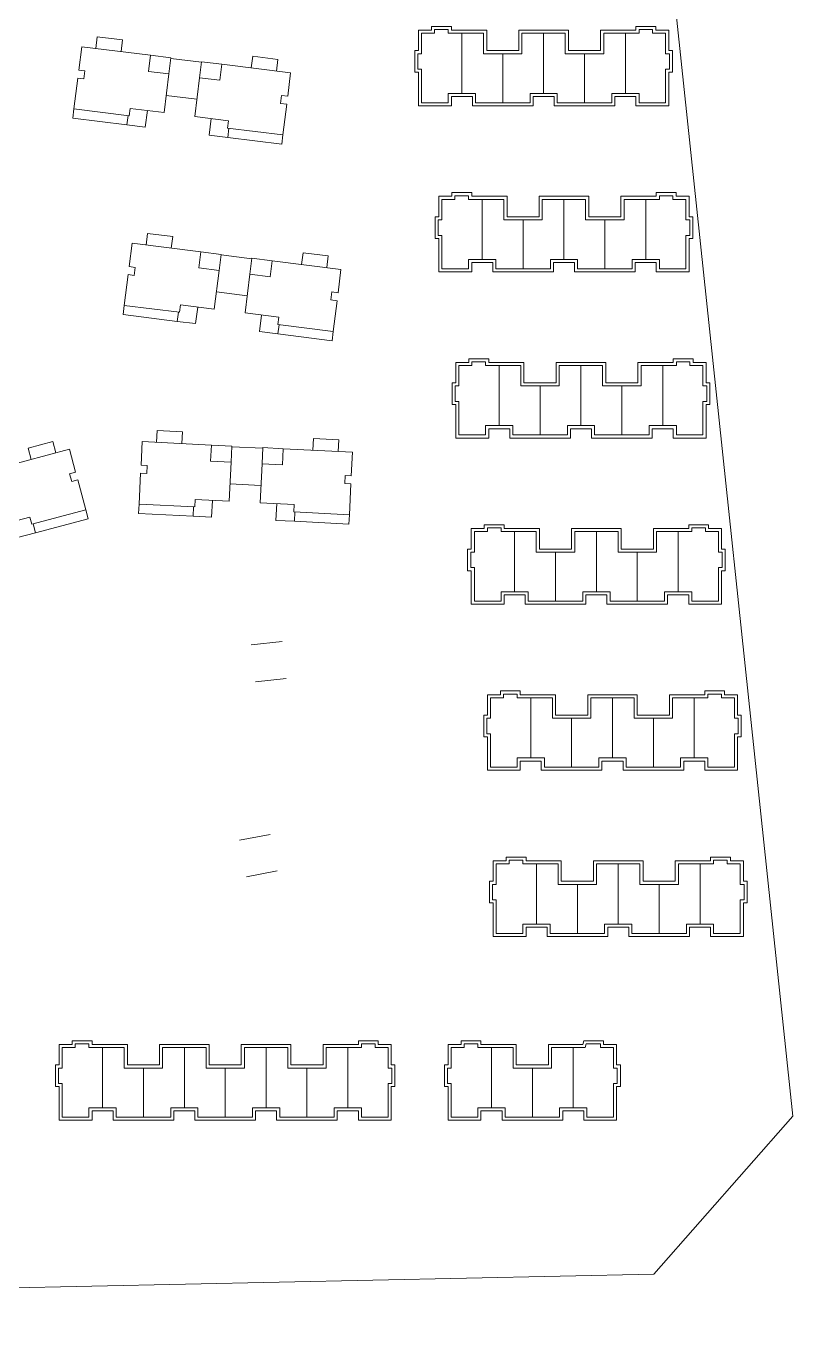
# Model space of a CAD drawing. Extents: x 741202 to 867202, y 603120 to 647617.
# Drawn here: x 811501 to 812987, y 610043 to 612565 of the extents above; entities that cross this region are included whole.
import ezdxf

# ---------------------------------------------------------------- set-up
doc = ezdxf.new("R2010")
doc.units = 0
doc.header["$LTSCALE"] = 1000
doc.header["$MEASUREMENT"] = 0
doc.layers.add('140', color=2, linetype='CONTINUOUS', lineweight=5)

msp = doc.modelspace()

# ---------------------------------------------------------------- linework, layer by layer
at = {"layer": '140', "color": 7}
for p, q in [((812987.5, 610454.9), (812497.2, 615080)), ((812287.2, 612556.9), (812287.2, 612564.1)), ((812287.2, 612564.1), (812325.6, 612564.1)), ((812325.6, 612564.1), (812325.6, 612556.9)), ((812683.2, 612556.9), (812683.2, 612564.1)), ((812683.2, 612564.1), (812721.6, 612564.1)), ((812721.6, 612564.1), (812721.6, 612556.9)), ((811639.5, 612544), (811636.7, 612521.4)), ((811688.4, 612537.9), (811639.5, 612544)), ((812262, 612517.3), (812262, 612556.9)), ((812262, 612556.9), (812287.2, 612556.9)), ((812268, 612511.3), (812268, 612550.9)), ((812268, 612550.9), (812293.2, 612550.9)), ((812293.2, 612550.9), (812293.2, 612558.1)), ((812293.2, 612558.1), (812319.6, 612558.1)), ((812319.6, 612558.1), (812319.6, 612550.9)), ((812319.6, 612550.9), (812388, 612550.9)), ((812325.6, 612556.9), (812394, 612556.9)), ((812346, 612434.5), (812346, 612550.9)), ((812388, 612550.9), (812388, 612511.3)), ((812394, 612556.9), (812394, 612517.3)), ((812456.4, 612517.3), (812456.4, 612556.9)), ((812456.4, 612556.9), (812552.4, 612556.9)), ((812462.4, 612511.3), (812462.4, 612550.9)), ((812462.4, 612550.9), (812504.4, 612550.9)), ((812504.4, 612434.5), (812504.4, 612550.9)), ((812504.4, 612434.5), (812504.4, 612550.9)), ((812504.4, 612434.5), (812504.4, 612550.9)), ((812504.4, 612434.5), (812504.4, 612550.9)), ((812546.4, 612550.9), (812504.4, 612550.9)), ((812546.4, 612511.3), (812546.4, 612550.9)), ((812552.4, 612556.9), (812552.4, 612517.3)), ((812614.8, 612517.3), (812614.8, 612556.9)), ((812614.8, 612556.9), (812683.2, 612556.9)), ((812689.2, 612550.9), (812620.8, 612550.9)), ((812620.8, 612550.9), (812620.8, 612511.3)), ((812662.8, 612434.5), (812662.8, 612550.9)), ((812715.6, 612558.1), (812689.2, 612558.1)), ((812689.2, 612558.1), (812689.2, 612550.9)), ((812715.6, 612550.9), (812715.6, 612558.1)), ((812740.8, 612550.9), (812715.6, 612550.9)), ((812721.6, 612556.9), (812746.8, 612556.9)), ((812740.8, 612511.3), (812740.8, 612550.9)), ((812746.8, 612556.9), (812746.8, 612517.3)), ((811603.7, 612479.6), (811609.3, 612524.8)), ((811609.3, 612524.8), (811742.7, 612508.2)), ((811685.5, 612515.3), (811688.4, 612537.9)), ((812254.8, 612475.3), (812254.8, 612517.3)), ((812254.8, 612517.3), (812262, 612517.3)), ((812394, 612517.3), (812456.4, 612517.3)), ((812552.4, 612517.3), (812614.8, 612517.3)), ((812746.8, 612517.3), (812754, 612517.3)), ((812754, 612517.3), (812754, 612475.3)), ((811742.7, 612508.2), (811738.8, 612477.2)), ((811742.7, 612508.2), (811782, 612503.3)), ((811782, 612503.3), (811778.1, 612472.3)), ((811841.4, 612494.7), (811781.8, 612502.1)), ((811841.5, 612495.8), (811837.7, 612464.9)), ((811880.8, 612490.9), (811841.5, 612495.8)), ((811880.8, 612490.9), (811877, 612460)), ((812014.2, 612474.3), (811880.8, 612490.9)), ((811938, 612483.8), (811940.8, 612506.4)), ((811940.8, 612506.4), (811989.6, 612500.3)), ((811989.6, 612500.3), (811986.8, 612477.7)), ((812260.8, 612481.3), (812260.8, 612511.3)), ((812260.8, 612511.3), (812268, 612511.3)), ((812388, 612511.3), (812462.4, 612511.3)), ((812425.2, 612511.3), (812425.2, 612416.5)), ((812425.2, 612511.3), (812425.2, 612416.5)), ((812620.8, 612511.3), (812546.4, 612511.3)), ((812583.6, 612511.3), (812583.6, 612416.5)), ((812583.6, 612511.3), (812583.6, 612416.5)), ((812748, 612511.3), (812740.8, 612511.3)), ((812748, 612481.3), (812748, 612511.3)), ((811594.3, 612404.6), (811601.7, 612464.1)), ((811601.7, 612464.1), (811613.7, 612462.6)), ((811615.6, 612478.1), (811603.7, 612479.6)), ((811613.7, 612462.6), (811615.6, 612478.1)), ((811738.8, 612477.2), (811778.1, 612472.3)), ((811778.1, 612472.3), (811768.8, 612397.3)), ((811837.7, 612464.9), (811828.3, 612389.9)), ((811877, 612460), (811837.7, 612464.9)), ((812008.5, 612429), (812014.2, 612474.3)), ((812262, 612475.3), (812254.8, 612475.3)), ((812268, 612481.3), (812260.8, 612481.3)), ((812262, 612410.5), (812262, 612475.3)), ((812268, 612416.5), (812268, 612481.3)), ((812740.8, 612416.5), (812740.8, 612481.3)), ((812740.8, 612481.3), (812748, 612481.3)), ((812754, 612475.3), (812746.8, 612475.3)), ((812746.8, 612475.3), (812746.8, 612410.5)), ((811832.5, 612423.2), (811772.9, 612430.6)), ((811994.7, 612415), (811996.6, 612430.5)), ((812006.6, 612413.6), (811994.7, 612415)), ((811996.6, 612430.5), (812008.5, 612429)), ((811999.2, 612354), (812006.6, 612413.6)), ((812319.6, 612416.5), (812268, 612416.5)), ((812372.4, 612434.5), (812319.6, 612434.5)), ((812319.6, 612434.5), (812319.6, 612416.5)), ((812366.4, 612428.5), (812325.6, 612428.5)), ((812325.6, 612428.5), (812325.6, 612410.5)), ((812366.4, 612410.5), (812366.4, 612428.5)), ((812372.4, 612416.5), (812372.4, 612434.5)), ((812478, 612416.5), (812372.4, 612416.5)), ((812504.4, 612434.5), (812478, 612434.5)), ((812478, 612434.5), (812478, 612419.5)), ((812478, 612419.5), (812478, 612416.5)), ((812524.8, 612428.5), (812484, 612428.5)), ((812484, 612428.5), (812484, 612410.5)), ((812504.4, 612434.5), (812530.8, 612434.5)), ((812524.8, 612410.5), (812524.8, 612428.5)), ((812530.8, 612434.5), (812530.8, 612419.5)), ((812530.8, 612419.5), (812530.8, 612416.5)), ((812530.8, 612416.5), (812636.4, 612416.5)), ((812636.4, 612416.5), (812636.4, 612434.5)), ((812636.4, 612434.5), (812689.2, 612434.5)), ((812683.2, 612428.5), (812642.4, 612428.5)), ((812642.4, 612428.5), (812642.4, 612410.5)), ((812683.2, 612410.5), (812683.2, 612428.5)), ((812689.2, 612434.5), (812689.2, 612416.5)), ((812689.2, 612416.5), (812740.8, 612416.5)), ((811592.1, 612386.7), (811594.3, 612404.6)), ((811701.5, 612391.2), (811594.3, 612404.6)), ((811696.9, 612373.6), (811699.1, 612391.5)), ((811703.3, 612405.5), (811701.5, 612391.2)), ((811768.8, 612397.3), (811703.3, 612405.5)), ((811736.6, 612401.3), (811732.6, 612369.2)), ((811828.3, 612389.9), (811893.8, 612381.7)), ((812325.6, 612410.5), (812262, 612410.5)), ((812425.2, 612410.5), (812366.4, 612410.5)), ((812484, 612410.5), (812425.2, 612410.5)), ((812642.4, 612410.5), (812524.8, 612410.5)), ((812746.8, 612410.5), (812683.2, 612410.5)), ((811696.9, 612373.6), (811592.1, 612386.7)), ((811732.6, 612369.2), (811696.9, 612373.6)), ((811860.5, 612385.9), (811856.4, 612353.7)), ((811893.8, 612381.7), (811892, 612367.4)), ((811892, 612367.4), (811999.2, 612354)), ((811892.2, 612349.2), (811894.4, 612367.1)), ((811856.4, 612353.7), (811892.2, 612349.2)), ((811892.2, 612349.2), (811996.9, 612336.2)), ((811996.9, 612336.2), (811999.2, 612354)), ((812326.6, 612235.3), (812326.6, 612242.5)), ((812326.6, 612242.5), (812365, 612242.5)), ((812332.6, 612229.3), (812332.6, 612236.5)), ((812332.6, 612236.5), (812359, 612236.5)), ((812359, 612236.5), (812359, 612229.3)), ((812365, 612242.5), (812365, 612235.3)), ((812722.6, 612235.3), (812722.6, 612242.5)), ((812722.6, 612242.5), (812761, 612242.5)), ((812755, 612236.5), (812728.6, 612236.5)), ((812728.6, 612236.5), (812728.6, 612229.3)), ((812755, 612229.3), (812755, 612236.5)), ((812761, 612242.5), (812761, 612235.3)), ((812301.4, 612195.7), (812301.4, 612235.3)), ((812301.4, 612235.3), (812326.6, 612235.3)), ((812307.4, 612189.7), (812307.4, 612229.3)), ((812307.4, 612229.3), (812332.6, 612229.3)), ((812359, 612229.3), (812427.4, 612229.3)), ((812365, 612235.3), (812433.4, 612235.3)), ((812385.4, 612112.9), (812385.4, 612229.3)), ((812427.4, 612229.3), (812427.4, 612189.7)), ((812433.4, 612235.3), (812433.4, 612195.7)), ((812495.8, 612195.7), (812495.8, 612235.3)), ((812495.8, 612235.3), (812591.8, 612235.3)), ((812501.8, 612189.7), (812501.8, 612229.3)), ((812501.8, 612229.3), (812543.8, 612229.3)), ((812543.8, 612112.9), (812543.8, 612229.3)), ((812543.8, 612112.9), (812543.8, 612229.3)), ((812543.8, 612112.9), (812543.8, 612229.3)), ((812543.8, 612112.9), (812543.8, 612229.3)), ((812585.8, 612229.3), (812543.8, 612229.3)), ((812585.8, 612189.7), (812585.8, 612229.3)), ((812591.8, 612235.3), (812591.8, 612195.7)), ((812654.2, 612195.7), (812654.2, 612235.3)), ((812654.2, 612235.3), (812722.6, 612235.3)), ((812728.6, 612229.3), (812660.2, 612229.3)), ((812660.2, 612229.3), (812660.2, 612189.7)), ((812702.2, 612112.9), (812702.2, 612229.3)), ((812780.2, 612229.3), (812755, 612229.3)), ((812761, 612235.3), (812786.2, 612235.3)), ((812780.2, 612189.7), (812780.2, 612229.3)), ((812786.2, 612235.3), (812786.2, 612195.7)), ((812294.2, 612153.7), (812294.2, 612195.7)), ((812294.2, 612195.7), (812301.4, 612195.7)), ((812300.2, 612159.7), (812300.2, 612189.7)), ((812300.2, 612189.7), (812307.4, 612189.7)), ((812427.4, 612189.7), (812501.8, 612189.7)), ((812433.4, 612195.7), (812495.8, 612195.7)), ((812464.6, 612189.7), (812464.6, 612094.9)), ((812464.6, 612189.7), (812464.6, 612094.9)), ((812660.2, 612189.7), (812585.8, 612189.7)), ((812591.8, 612195.7), (812654.2, 612195.7)), ((812623, 612189.7), (812623, 612094.9)), ((812623, 612189.7), (812623, 612094.9)), ((812787.4, 612189.7), (812780.2, 612189.7)), ((812786.2, 612195.7), (812793.4, 612195.7)), ((812787.4, 612159.7), (812787.4, 612189.7)), ((812793.4, 612195.7), (812793.4, 612153.7)), ((811737, 612163.6), (811734.2, 612141)), ((811785.9, 612157.5), (811737, 612163.6)), ((811701.2, 612099.2), (811706.8, 612144.4)), ((811706.8, 612144.4), (811840.2, 612127.8)), ((811783, 612134.9), (811785.9, 612157.5)), ((812301.4, 612153.7), (812294.2, 612153.7)), ((812307.4, 612159.7), (812300.2, 612159.7)), ((812301.4, 612088.9), (812301.4, 612153.7)), ((812307.4, 612094.9), (812307.4, 612159.7)), ((812780.2, 612094.9), (812780.2, 612159.7)), ((812780.2, 612159.7), (812787.4, 612159.7)), ((812793.4, 612153.7), (812786.2, 612153.7)), ((812786.2, 612153.7), (812786.2, 612088.9)), ((811840.2, 612127.8), (811836.3, 612096.8)), ((811840.2, 612127.8), (811879.5, 612122.9)), ((811879.5, 612122.9), (811875.6, 612091.9)), ((811938.9, 612114.2), (811879.3, 612121.7)), ((811939, 612115.4), (811935.2, 612084.5)), ((811978.3, 612110.5), (811939, 612115.4)), ((811978.3, 612110.5), (811974.5, 612079.6)), ((812111.7, 612093.9), (811978.3, 612110.5)), ((812035.5, 612103.4), (812038.3, 612126)), ((812038.3, 612126), (812087.1, 612119.9)), ((812087.1, 612119.9), (812084.3, 612097.3)), ((812411.8, 612112.9), (812359, 612112.9)), ((812359, 612112.9), (812359, 612094.9)), ((812411.8, 612094.9), (812411.8, 612112.9)), ((812543.8, 612112.9), (812517.4, 612112.9)), ((812517.4, 612112.9), (812517.4, 612097.9)), ((812543.8, 612112.9), (812570.2, 612112.9)), ((812570.2, 612112.9), (812570.2, 612097.9)), ((812675.8, 612094.9), (812675.8, 612112.9)), ((812675.8, 612112.9), (812728.6, 612112.9)), ((812728.6, 612112.9), (812728.6, 612094.9)), ((811713.1, 612097.7), (811701.2, 612099.2)), ((811711.1, 612082.2), (811713.1, 612097.7)), ((811836.3, 612096.8), (811875.6, 612091.9)), ((811875.6, 612091.9), (811866.3, 612016.9)), ((811935.2, 612084.5), (811925.8, 612009.5)), ((811974.5, 612079.6), (811935.2, 612084.5)), ((812106, 612048.6), (812111.7, 612093.9)), ((812365, 612088.9), (812301.4, 612088.9)), ((812359, 612094.9), (812307.4, 612094.9)), ((812405.8, 612106.9), (812365, 612106.9)), ((812365, 612106.9), (812365, 612088.9)), ((812405.8, 612088.9), (812405.8, 612106.9)), ((812464.6, 612088.9), (812405.8, 612088.9)), ((812517.4, 612094.9), (812411.8, 612094.9)), ((812523.4, 612088.9), (812464.6, 612088.9)), ((812517.4, 612097.9), (812517.4, 612094.9)), ((812564.2, 612106.9), (812523.4, 612106.9)), ((812523.4, 612106.9), (812523.4, 612088.9)), ((812564.2, 612088.9), (812564.2, 612106.9)), ((812681.8, 612088.9), (812564.2, 612088.9)), ((812570.2, 612097.9), (812570.2, 612094.9)), ((812570.2, 612094.9), (812675.8, 612094.9)), ((812722.6, 612106.9), (812681.8, 612106.9)), ((812681.8, 612106.9), (812681.8, 612088.9)), ((812722.6, 612088.9), (812722.6, 612106.9)), ((812786.2, 612088.9), (812722.6, 612088.9)), ((812728.6, 612094.9), (812780.2, 612094.9)), ((811691.8, 612024.2), (811699.2, 612083.7)), ((811699.2, 612083.7), (811711.1, 612082.2)), ((811930, 612042.8), (811870.4, 612050.2)), ((812092.2, 612034.6), (812094.1, 612050.1)), ((812104.1, 612033.1), (812092.2, 612034.6)), ((812094.1, 612050.1), (812106, 612048.6)), ((811689.6, 612006.3), (811691.8, 612024.2)), ((811799, 612010.8), (811691.8, 612024.2)), ((811794.4, 611993.2), (811796.6, 612011.1)), ((811800.8, 612025.1), (811799, 612010.8)), ((811866.3, 612016.9), (811800.8, 612025.1)), ((811834.1, 612020.9), (811830.1, 611988.8)), ((811925.8, 612009.5), (811991.3, 612001.3)), ((812096.7, 611973.6), (812104.1, 612033.1)), ((811794.4, 611993.2), (811689.6, 612006.3)), ((811830.1, 611988.8), (811794.4, 611993.2)), ((811957.9, 612005.4), (811953.9, 611973.3)), ((811991.3, 612001.3), (811989.5, 611987)), ((811989.5, 611987), (812096.7, 611973.6)), ((811989.6, 611968.8), (811991.9, 611986.7)), ((811953.9, 611973.3), (811989.6, 611968.8)), ((811989.6, 611968.8), (812094.4, 611955.7)), ((812094.4, 611955.7), (812096.7, 611973.6)), ((812334.3, 611874.1), (812334.3, 611913.7)), ((812334.3, 611913.7), (812359.5, 611913.7)), ((812340.3, 611868.1), (812340.3, 611907.7)), ((812340.3, 611907.7), (812365.5, 611907.7)), ((812359.5, 611913.7), (812359.5, 611920.9)), ((812359.5, 611920.9), (812397.9, 611920.9)), ((812365.5, 611907.7), (812365.5, 611914.9)), ((812365.5, 611914.9), (812391.9, 611914.9)), ((812391.9, 611914.9), (812391.9, 611907.7)), ((812391.9, 611907.7), (812460.3, 611907.7)), ((812397.9, 611920.9), (812397.9, 611913.7)), ((812397.9, 611913.7), (812466.3, 611913.7)), ((812418.3, 611791.3), (812418.3, 611907.7)), ((812460.3, 611907.7), (812460.3, 611868.1)), ((812466.3, 611913.7), (812466.3, 611874.1)), ((812528.7, 611874.1), (812528.7, 611913.7)), ((812528.7, 611913.7), (812624.7, 611913.7)), ((812534.7, 611868.1), (812534.7, 611907.7)), ((812534.7, 611907.7), (812576.7, 611907.7)), ((812576.7, 611791.3), (812576.7, 611907.7)), ((812576.7, 611791.3), (812576.7, 611907.7)), ((812576.7, 611791.3), (812576.7, 611907.7)), ((812576.7, 611791.3), (812576.7, 611907.7)), ((812618.7, 611907.7), (812576.7, 611907.7)), ((812618.7, 611868.1), (812618.7, 611907.7)), ((812624.7, 611913.7), (812624.7, 611874.1)), ((812687.1, 611874.1), (812687.1, 611913.7)), ((812687.1, 611913.7), (812755.5, 611913.7)), ((812761.5, 611907.7), (812693.1, 611907.7)), ((812693.1, 611907.7), (812693.1, 611868.1)), ((812735.1, 611791.3), (812735.1, 611907.7)), ((812755.5, 611913.7), (812755.5, 611920.9)), ((812755.5, 611920.9), (812793.9, 611920.9)), ((812787.9, 611914.9), (812761.5, 611914.9)), ((812761.5, 611914.9), (812761.5, 611907.7)), ((812787.9, 611907.7), (812787.9, 611914.9)), ((812813.1, 611907.7), (812787.9, 611907.7)), ((812793.9, 611920.9), (812793.9, 611913.7)), ((812793.9, 611913.7), (812819.1, 611913.7)), ((812813.1, 611868.1), (812813.1, 611907.7)), ((812819.1, 611913.7), (812819.1, 611874.1)), ((812327.1, 611832.1), (812327.1, 611874.1)), ((812327.1, 611874.1), (812334.3, 611874.1)), ((812333.1, 611838.1), (812333.1, 611868.1)), ((812333.1, 611868.1), (812340.3, 611868.1)), ((812460.3, 611868.1), (812534.7, 611868.1)), ((812466.3, 611874.1), (812528.7, 611874.1)), ((812497.5, 611868.1), (812497.5, 611773.3)), ((812497.5, 611868.1), (812497.5, 611773.3)), ((812693.1, 611868.1), (812618.7, 611868.1)), ((812624.7, 611874.1), (812687.1, 611874.1)), ((812655.9, 611868.1), (812655.9, 611773.3)), ((812655.9, 611868.1), (812655.9, 611773.3)), ((812820.3, 611868.1), (812813.1, 611868.1)), ((812819.1, 611874.1), (812826.3, 611874.1)), ((812820.3, 611838.1), (812820.3, 611868.1)), ((812826.3, 611874.1), (812826.3, 611832.1)), ((812334.3, 611832.1), (812327.1, 611832.1)), ((812340.3, 611838.1), (812333.1, 611838.1)), ((812334.3, 611767.3), (812334.3, 611832.1)), ((812340.3, 611773.3), (812340.3, 611838.1)), ((812813.1, 611773.3), (812813.1, 611838.1)), ((812813.1, 611838.1), (812820.3, 611838.1)), ((812826.3, 611832.1), (812819.1, 611832.1)), ((812819.1, 611832.1), (812819.1, 611767.3)), ((811755.3, 611781.9), (811754.1, 611759.1)), ((811804.4, 611779.4), (811755.3, 611781.9)), ((812444.7, 611791.3), (812391.9, 611791.3)), ((812391.9, 611791.3), (812391.9, 611773.3)), ((812438.7, 611785.3), (812397.9, 611785.3)), ((812397.9, 611785.3), (812397.9, 611767.3)), ((812438.7, 611767.3), (812438.7, 611785.3)), ((812444.7, 611773.3), (812444.7, 611791.3)), ((812576.7, 611791.3), (812550.3, 611791.3)), ((812550.3, 611791.3), (812550.3, 611776.3)), ((812597.1, 611785.3), (812556.3, 611785.3)), ((812556.3, 611785.3), (812556.3, 611767.3)), ((812576.7, 611791.3), (812603.1, 611791.3)), ((812597.1, 611767.3), (812597.1, 611785.3)), ((812603.1, 611791.3), (812603.1, 611776.3)), ((812708.7, 611773.3), (812708.7, 611791.3)), ((812708.7, 611791.3), (812761.5, 611791.3)), ((812755.5, 611785.3), (812714.7, 611785.3)), ((812714.7, 611785.3), (812714.7, 611767.3)), ((812755.5, 611767.3), (812755.5, 611785.3)), ((812761.5, 611791.3), (812761.5, 611773.3)), ((811505.7, 611747.7), (811553.3, 611760.4)), ((811553.3, 611760.4), (811559.1, 611738.4)), ((811724.3, 611715), (811726.6, 611760.5)), ((811726.6, 611760.5), (811860.8, 611753.7)), ((811803.3, 611756.6), (811804.4, 611779.4)), ((812057.3, 611743.8), (812058.5, 611766.5)), ((812058.5, 611766.5), (812107.6, 611764)), ((812107.6, 611764), (812106.5, 611741.3)), ((812397.9, 611767.3), (812334.3, 611767.3)), ((812391.9, 611773.3), (812340.3, 611773.3)), ((812497.5, 611767.3), (812438.7, 611767.3)), ((812550.3, 611773.3), (812444.7, 611773.3)), ((812556.3, 611767.3), (812497.5, 611767.3)), ((812550.3, 611776.3), (812550.3, 611773.3)), ((812714.7, 611767.3), (812597.1, 611767.3)), ((812603.1, 611776.3), (812603.1, 611773.3)), ((812603.1, 611773.3), (812708.7, 611773.3)), ((812819.1, 611767.3), (812755.5, 611767.3)), ((812761.5, 611773.3), (812813.1, 611773.3)), ((811585.8, 611745.5), (811456, 611710.8)), ((811511.6, 611725.7), (811505.7, 611747.7)), ((811597.6, 611701.4), (811585.8, 611745.5)), ((811860.8, 611753.7), (811859.2, 611722.5)), ((811860.8, 611753.7), (811900.4, 611751.7)), ((811900.4, 611751.7), (811898.8, 611720.5)), ((811960.2, 611747.5), (811900.3, 611750.5)), ((811960.3, 611748.7), (811958.7, 611717.5)), ((811999.8, 611746.7), (811960.3, 611748.7)), ((811999.8, 611746.7), (811998.2, 611715.5)), ((812134.1, 611739.9), (811999.8, 611746.7)), ((812131.7, 611694.3), (812134.1, 611739.9)), ((811736.3, 611714.4), (811724.3, 611715)), ((811735.5, 611698.8), (811736.3, 611714.4)), ((811859.2, 611722.5), (811898.8, 611720.5)), ((811898.8, 611720.5), (811894.9, 611645)), ((811958.7, 611717.5), (811954.9, 611642)), ((811998.2, 611715.5), (811958.7, 611717.5)), ((811586, 611698.3), (811597.6, 611701.4)), ((811590, 611683.3), (811586, 611698.3)), ((811601.6, 611686.4), (811590, 611683.3)), ((811617.1, 611628.4), (811601.6, 611686.4)), ((811720.4, 611639.5), (811723.5, 611699.4)), ((811723.5, 611699.4), (811735.5, 611698.8)), ((812119, 611679.4), (812119.8, 611694.9)), ((812119.8, 611694.9), (812131.7, 611694.3)), ((811956.6, 611675.6), (811896.6, 611678.6)), ((812131, 611678.8), (812119, 611679.4)), ((812127.9, 611618.8), (812131, 611678.8)), ((811719.5, 611621.5), (811720.4, 611639.5)), ((811828.3, 611634), (811720.4, 611639.5)), ((811825, 611616.1), (811825.9, 611634.1)), ((811829, 611648.4), (811828.3, 611634)), ((811894.9, 611645), (811829, 611648.4)), ((811862.6, 611646.7), (811861, 611614.3)), ((811954.9, 611642), (812020.8, 611638.7)), ((811987.2, 611640.4), (811985.6, 611608)), ((812020.8, 611638.7), (812020.1, 611624.3)), ((811445.3, 611597.4), (811509, 611614.4)), ((811509, 611614.4), (811512.7, 611600.5)), ((811512.7, 611600.5), (811617.1, 611628.4)), ((811519.7, 611583.7), (811621.7, 611611)), ((811621.7, 611611), (811617.1, 611628.4)), ((811825, 611616.1), (811719.5, 611621.5)), ((811861, 611614.3), (811825, 611616.1)), ((811985.6, 611608), (812021.5, 611606.2)), ((812020.1, 611624.3), (812127.9, 611618.8)), ((812021.5, 611606.2), (812022.5, 611624.2)), ((812021.5, 611606.2), (812127, 611600.9)), ((812127, 611600.9), (812127.9, 611618.8)), ((811484.9, 611574.5), (811519.7, 611583.7)), ((811519.7, 611583.7), (811515.1, 611601.1)), ((812364.2, 611552.5), (812364.2, 611592.1)), ((812364.2, 611592.1), (812389.4, 611592.1)), ((812370.2, 611546.5), (812370.2, 611586.1)), ((812370.2, 611586.1), (812395.4, 611586.1)), ((812389.4, 611592.1), (812389.4, 611599.3)), ((812389.4, 611599.3), (812427.8, 611599.3)), ((812395.4, 611586.1), (812395.4, 611593.3)), ((812395.4, 611593.3), (812421.8, 611593.3)), ((812421.8, 611593.3), (812421.8, 611586.1)), ((812421.8, 611586.1), (812490.2, 611586.1)), ((812427.8, 611599.3), (812427.8, 611592.1)), ((812427.8, 611592.1), (812496.2, 611592.1)), ((812448.2, 611469.7), (812448.2, 611586.1)), ((812490.2, 611586.1), (812490.2, 611546.5)), ((812496.2, 611592.1), (812496.2, 611552.5)), ((812558.6, 611552.5), (812558.6, 611592.1)), ((812558.6, 611592.1), (812654.6, 611592.1)), ((812564.6, 611546.5), (812564.6, 611586.1)), ((812564.6, 611586.1), (812606.6, 611586.1)), ((812606.6, 611469.7), (812606.6, 611586.1)), ((812606.6, 611469.7), (812606.6, 611586.1)), ((812606.6, 611469.7), (812606.6, 611586.1)), ((812606.6, 611469.7), (812606.6, 611586.1)), ((812648.6, 611586.1), (812606.6, 611586.1)), ((812648.6, 611546.5), (812648.6, 611586.1)), ((812654.6, 611592.1), (812654.6, 611552.5)), ((812717, 611552.5), (812717, 611592.1)), ((812717, 611592.1), (812785.4, 611592.1)), ((812791.4, 611586.1), (812723, 611586.1)), ((812723, 611586.1), (812723, 611546.5)), ((812765, 611469.7), (812765, 611586.1)), ((812785.4, 611592.1), (812785.4, 611599.3)), ((812785.4, 611599.3), (812823.8, 611599.3)), ((812817.8, 611593.3), (812791.4, 611593.3)), ((812791.4, 611593.3), (812791.4, 611586.1)), ((812817.8, 611586.1), (812817.8, 611593.3)), ((812843, 611586.1), (812817.8, 611586.1)), ((812823.8, 611599.3), (812823.8, 611592.1)), ((812823.8, 611592.1), (812849, 611592.1)), ((812843, 611546.5), (812843, 611586.1)), ((812849, 611592.1), (812849, 611552.5)), ((812357, 611510.5), (812357, 611552.5)), ((812357, 611552.5), (812364.2, 611552.5)), ((812363, 611516.5), (812363, 611546.5)), ((812363, 611546.5), (812370.2, 611546.5)), ((812490.2, 611546.5), (812564.6, 611546.5)), ((812496.2, 611552.5), (812558.6, 611552.5)), ((812527.4, 611546.5), (812527.4, 611451.7)), ((812527.4, 611546.5), (812527.4, 611451.7)), ((812723, 611546.5), (812648.6, 611546.5)), ((812654.6, 611552.5), (812717, 611552.5)), ((812685.8, 611546.5), (812685.8, 611451.7)), ((812685.8, 611546.5), (812685.8, 611451.7)), ((812850.2, 611546.5), (812843, 611546.5)), ((812849, 611552.5), (812856.2, 611552.5)), ((812850.2, 611516.5), (812850.2, 611546.5)), ((812856.2, 611552.5), (812856.2, 611510.5)), ((812364.2, 611510.5), (812357, 611510.5)), ((812370.2, 611516.5), (812363, 611516.5)), ((812364.2, 611445.7), (812364.2, 611510.5)), ((812370.2, 611451.7), (812370.2, 611516.5)), ((812843, 611451.7), (812843, 611516.5)), ((812843, 611516.5), (812850.2, 611516.5)), ((812856.2, 611510.5), (812849, 611510.5)), ((812849, 611510.5), (812849, 611445.7)), ((812474.6, 611469.7), (812421.8, 611469.7)), ((812421.8, 611469.7), (812421.8, 611451.7)), ((812468.6, 611463.7), (812427.8, 611463.7)), ((812427.8, 611463.7), (812427.8, 611445.7)), ((812468.6, 611445.7), (812468.6, 611463.7)), ((812474.6, 611451.7), (812474.6, 611469.7)), ((812606.6, 611469.7), (812580.2, 611469.7)), ((812580.2, 611469.7), (812580.2, 611454.7)), ((812580.2, 611454.7), (812580.2, 611451.7)), ((812627, 611463.7), (812586.2, 611463.7)), ((812586.2, 611463.7), (812586.2, 611445.7)), ((812606.6, 611469.7), (812633, 611469.7)), ((812627, 611445.7), (812627, 611463.7)), ((812633, 611469.7), (812633, 611454.7)), ((812633, 611454.7), (812633, 611451.7)), ((812738.6, 611451.7), (812738.6, 611469.7)), ((812738.6, 611469.7), (812791.4, 611469.7)), ((812785.4, 611463.7), (812744.6, 611463.7)), ((812744.6, 611463.7), (812744.6, 611445.7)), ((812785.4, 611445.7), (812785.4, 611463.7)), ((812791.4, 611469.7), (812791.4, 611451.7)), ((812427.8, 611445.7), (812364.2, 611445.7)), ((812421.8, 611451.7), (812370.2, 611451.7)), ((812527.4, 611445.7), (812468.6, 611445.7)), ((812580.2, 611451.7), (812474.6, 611451.7)), ((812586.2, 611445.7), (812527.4, 611445.7)), ((812744.6, 611445.7), (812627, 611445.7)), ((812633, 611451.7), (812738.6, 611451.7)), ((812849, 611445.7), (812785.4, 611445.7)), ((812791.4, 611451.7), (812843, 611451.7)), ((811997.6, 611373.7), (811938, 611367.1)), ((812005.6, 611302.1), (811945.9, 611295.5)), ((812420.6, 611270.5), (812420.6, 611277.7)), ((812420.6, 611277.7), (812459, 611277.7)), ((812459, 611277.7), (812459, 611270.5)), ((812816.6, 611270.5), (812816.6, 611277.7)), ((812816.6, 611277.7), (812855, 611277.7)), ((812855, 611277.7), (812855, 611270.5)), ((812395.4, 611230.9), (812395.4, 611270.5)), ((812395.4, 611270.5), (812420.6, 611270.5)), ((812401.4, 611224.9), (812401.4, 611264.5)), ((812401.4, 611264.5), (812426.6, 611264.5)), ((812426.6, 611264.5), (812426.6, 611271.7)), ((812426.6, 611271.7), (812453, 611271.7)), ((812453, 611271.7), (812453, 611264.5)), ((812453, 611264.5), (812521.4, 611264.5)), ((812459, 611270.5), (812527.4, 611270.5)), ((812479.4, 611148.1), (812479.4, 611264.5)), ((812521.4, 611264.5), (812521.4, 611224.9)), ((812527.4, 611270.5), (812527.4, 611230.9)), ((812589.8, 611230.9), (812589.8, 611270.5)), ((812589.8, 611270.5), (812685.8, 611270.5)), ((812595.8, 611224.9), (812595.8, 611264.5)), ((812595.8, 611264.5), (812637.8, 611264.5)), ((812637.8, 611148.1), (812637.8, 611264.5)), ((812637.8, 611148.1), (812637.8, 611264.5)), ((812637.8, 611148.1), (812637.8, 611264.5)), ((812637.8, 611148.1), (812637.8, 611264.5)), ((812679.8, 611264.5), (812637.8, 611264.5)), ((812679.8, 611224.9), (812679.8, 611264.5)), ((812685.8, 611270.5), (812685.8, 611230.9)), ((812748.2, 611230.9), (812748.2, 611270.5)), ((812748.2, 611270.5), (812816.6, 611270.5)), ((812822.6, 611264.5), (812754.2, 611264.5)), ((812754.2, 611264.5), (812754.2, 611224.9)), ((812796.2, 611148.1), (812796.2, 611264.5)), ((812849, 611271.7), (812822.6, 611271.7)), ((812822.6, 611271.7), (812822.6, 611264.5)), ((812849, 611264.5), (812849, 611271.7)), ((812874.2, 611264.5), (812849, 611264.5)), ((812855, 611270.5), (812880.2, 611270.5)), ((812874.2, 611224.9), (812874.2, 611264.5)), ((812880.2, 611270.5), (812880.2, 611230.9)), ((812388.2, 611188.9), (812388.2, 611230.9)), ((812388.2, 611230.9), (812395.4, 611230.9)), ((812527.4, 611230.9), (812589.8, 611230.9)), ((812685.8, 611230.9), (812748.2, 611230.9)), ((812880.2, 611230.9), (812887.4, 611230.9)), ((812887.4, 611230.9), (812887.4, 611188.9)), ((812394.2, 611194.9), (812394.2, 611224.9)), ((812394.2, 611224.9), (812401.4, 611224.9)), ((812521.4, 611224.9), (812595.8, 611224.9)), ((812558.6, 611224.9), (812558.6, 611130.1)), ((812558.6, 611224.9), (812558.6, 611130.1)), ((812754.2, 611224.9), (812679.8, 611224.9)), ((812717, 611224.9), (812717, 611130.1)), ((812717, 611224.9), (812717, 611130.1)), ((812881.4, 611224.9), (812874.2, 611224.9)), ((812881.4, 611194.9), (812881.4, 611224.9)), ((812395.4, 611188.9), (812388.2, 611188.9)), ((812401.4, 611194.9), (812394.2, 611194.9)), ((812395.4, 611124.1), (812395.4, 611188.9)), ((812401.4, 611130.1), (812401.4, 611194.9)), ((812874.2, 611130.1), (812874.2, 611194.9)), ((812874.2, 611194.9), (812881.4, 611194.9)), ((812887.4, 611188.9), (812880.2, 611188.9)), ((812880.2, 611188.9), (812880.2, 611124.1)), ((812453, 611130.1), (812401.4, 611130.1)), ((812505.8, 611148.1), (812453, 611148.1)), ((812453, 611148.1), (812453, 611130.1)), ((812499.8, 611142.1), (812459, 611142.1)), ((812459, 611142.1), (812459, 611124.1)), ((812499.8, 611124.1), (812499.8, 611142.1)), ((812505.8, 611130.1), (812505.8, 611148.1)), ((812611.4, 611130.1), (812505.8, 611130.1)), ((812637.8, 611148.1), (812611.4, 611148.1)), ((812611.4, 611148.1), (812611.4, 611133.1)), ((812611.4, 611133.1), (812611.4, 611130.1)), ((812658.2, 611142.1), (812617.4, 611142.1)), ((812617.4, 611142.1), (812617.4, 611124.1)), ((812637.8, 611148.1), (812664.2, 611148.1)), ((812658.2, 611124.1), (812658.2, 611142.1)), ((812664.2, 611148.1), (812664.2, 611133.1)), ((812664.2, 611133.1), (812664.2, 611130.1)), ((812664.2, 611130.1), (812769.8, 611130.1)), ((812769.8, 611130.1), (812769.8, 611148.1)), ((812769.8, 611148.1), (812822.6, 611148.1)), ((812816.6, 611142.1), (812775.8, 611142.1)), ((812775.8, 611142.1), (812775.8, 611124.1)), ((812816.6, 611124.1), (812816.6, 611142.1)), ((812822.6, 611148.1), (812822.6, 611130.1)), ((812822.6, 611130.1), (812874.2, 611130.1)), ((812459, 611124.1), (812395.4, 611124.1)), ((812558.6, 611124.1), (812499.8, 611124.1)), ((812617.4, 611124.1), (812558.6, 611124.1)), ((812775.8, 611124.1), (812658.2, 611124.1)), ((812880.2, 611124.1), (812816.6, 611124.1)), ((811974.3, 611000.1), (811915.4, 610988.9)), ((812431.8, 610948.9), (812431.8, 610956.1)), ((812431.8, 610956.1), (812470.2, 610956.1)), ((812437.8, 610942.9), (812437.8, 610950.1)), ((812437.8, 610950.1), (812464.2, 610950.1)), ((812464.2, 610950.1), (812464.2, 610942.9)), ((812470.2, 610956.1), (812470.2, 610948.9)), ((812827.8, 610948.9), (812827.8, 610956.1)), ((812827.8, 610956.1), (812866.2, 610956.1)), ((812860.2, 610950.1), (812833.8, 610950.1)), ((812833.8, 610950.1), (812833.8, 610942.9)), ((812860.2, 610942.9), (812860.2, 610950.1)), ((812866.2, 610956.1), (812866.2, 610948.9)), ((811987.8, 610929.4), (811928.8, 610918.2)), ((812406.6, 610909.3), (812406.6, 610948.9)), ((812406.6, 610948.9), (812431.8, 610948.9)), ((812412.6, 610903.3), (812412.6, 610942.9)), ((812412.6, 610942.9), (812437.8, 610942.9)), ((812464.2, 610942.9), (812532.6, 610942.9)), ((812470.2, 610948.9), (812538.6, 610948.9)), ((812490.6, 610826.5), (812490.6, 610942.9)), ((812532.6, 610942.9), (812532.6, 610903.3)), ((812538.6, 610948.9), (812538.6, 610909.3)), ((812601, 610909.3), (812601, 610948.9)), ((812601, 610948.9), (812697, 610948.9)), ((812607, 610903.3), (812607, 610942.9)), ((812607, 610942.9), (812649, 610942.9)), ((812649, 610826.5), (812649, 610942.9)), ((812649, 610826.5), (812649, 610942.9)), ((812649, 610826.5), (812649, 610942.9)), ((812649, 610826.5), (812649, 610942.9)), ((812691, 610942.9), (812649, 610942.9)), ((812691, 610903.3), (812691, 610942.9)), ((812697, 610948.9), (812697, 610909.3)), ((812759.4, 610909.3), (812759.4, 610948.9)), ((812759.4, 610948.9), (812827.8, 610948.9)), ((812833.8, 610942.9), (812765.4, 610942.9)), ((812765.4, 610942.9), (812765.4, 610903.3)), ((812807.4, 610826.5), (812807.4, 610942.9)), ((812885.4, 610942.9), (812860.2, 610942.9)), ((812866.2, 610948.9), (812891.4, 610948.9)), ((812885.4, 610903.3), (812885.4, 610942.9)), ((812891.4, 610948.9), (812891.4, 610909.3)), ((812399.4, 610867.3), (812399.4, 610909.3)), ((812399.4, 610909.3), (812406.6, 610909.3)), ((812405.4, 610873.3), (812405.4, 610903.3)), ((812405.4, 610903.3), (812412.6, 610903.3)), ((812532.6, 610903.3), (812607, 610903.3)), ((812538.6, 610909.3), (812601, 610909.3)), ((812569.8, 610903.3), (812569.8, 610808.5)), ((812569.8, 610903.3), (812569.8, 610808.5)), ((812765.4, 610903.3), (812691, 610903.3)), ((812697, 610909.3), (812759.4, 610909.3)), ((812728.2, 610903.3), (812728.2, 610808.5)), ((812728.2, 610903.3), (812728.2, 610808.5)), ((812892.6, 610903.3), (812885.4, 610903.3)), ((812891.4, 610909.3), (812898.6, 610909.3)), ((812892.6, 610873.3), (812892.6, 610903.3)), ((812898.6, 610909.3), (812898.6, 610867.3)), ((812406.6, 610867.3), (812399.4, 610867.3)), ((812412.6, 610873.3), (812405.4, 610873.3)), ((812406.6, 610802.5), (812406.6, 610867.3)), ((812412.6, 610808.5), (812412.6, 610873.3)), ((812885.4, 610808.5), (812885.4, 610873.3)), ((812885.4, 610873.3), (812892.6, 610873.3)), ((812898.6, 610867.3), (812891.4, 610867.3)), ((812891.4, 610867.3), (812891.4, 610802.5)), ((812517, 610826.5), (812464.2, 610826.5)), ((812464.2, 610826.5), (812464.2, 610808.5)), ((812517, 610808.5), (812517, 610826.5)), ((812649, 610826.5), (812622.6, 610826.5)), ((812622.6, 610826.5), (812622.6, 610811.5)), ((812649, 610826.5), (812675.4, 610826.5)), ((812675.4, 610826.5), (812675.4, 610811.5)), ((812781, 610808.5), (812781, 610826.5)), ((812781, 610826.5), (812833.8, 610826.5)), ((812833.8, 610826.5), (812833.8, 610808.5)), ((812470.2, 610802.5), (812406.6, 610802.5)), ((812464.2, 610808.5), (812412.6, 610808.5)), ((812511, 610820.5), (812470.2, 610820.5)), ((812470.2, 610820.5), (812470.2, 610802.5)), ((812511, 610802.5), (812511, 610820.5)), ((812569.8, 610802.5), (812511, 610802.5)), ((812622.6, 610808.5), (812517, 610808.5)), ((812628.6, 610802.5), (812569.8, 610802.5)), ((812622.6, 610811.5), (812622.6, 610808.5)), ((812669.4, 610820.5), (812628.6, 610820.5)), ((812628.6, 610820.5), (812628.6, 610802.5)), ((812669.4, 610802.5), (812669.4, 610820.5)), ((812787, 610802.5), (812669.4, 610802.5)), ((812675.4, 610811.5), (812675.4, 610808.5)), ((812675.4, 610808.5), (812781, 610808.5)), ((812827.8, 610820.5), (812787, 610820.5)), ((812787, 610820.5), (812787, 610802.5)), ((812827.8, 610802.5), (812827.8, 610820.5)), ((812891.4, 610802.5), (812827.8, 610802.5)), ((812833.8, 610808.5), (812885.4, 610808.5)), ((811591, 610593.3), (811591, 610600.5)), ((811591, 610600.5), (811629.4, 610600.5)), ((811629.4, 610600.5), (811629.4, 610593.3)), ((812145.4, 610593.3), (812145.4, 610600.5)), ((812145.4, 610600.5), (812183.8, 610600.5)), ((812183.8, 610600.5), (812183.8, 610593.3)), ((812383, 610600.5), (812344.6, 610600.5)), ((812344.6, 610600.5), (812344.6, 610593.3)), ((812383, 610593.3), (812383, 610600.5)), ((812582.2, 610600.5), (812580.1, 610593.3)), ((812620.6, 610600.5), (812582.2, 610600.5)), ((812620.6, 610593.3), (812620.6, 610600.5)), ((811565.8, 610553.7), (811565.8, 610593.3)), ((811565.8, 610593.3), (811591, 610593.3)), ((811571.8, 610547.7), (811571.8, 610587.3)), ((811571.8, 610587.3), (811597, 610587.3)), ((811597, 610587.3), (811597, 610594.5)), ((811597, 610594.5), (811623.4, 610594.5)), ((811623.4, 610594.5), (811623.4, 610587.3)), ((811623.4, 610587.3), (811691.8, 610587.3)), ((811629.4, 610593.3), (811697.8, 610593.3)), ((811649.8, 610470.9), (811649.8, 610587.3)), ((811691.8, 610587.3), (811691.8, 610547.7)), ((811697.8, 610593.3), (811697.8, 610553.7)), ((811760.2, 610553.7), (811760.2, 610593.3)), ((811760.2, 610593.3), (811856.2, 610593.3)), ((811766.2, 610547.7), (811766.2, 610587.3)), ((811766.2, 610587.3), (811850.2, 610587.3)), ((811808.2, 610470.9), (811808.2, 610587.3)), ((811808.2, 610470.9), (811808.2, 610587.3)), ((811850.2, 610587.3), (811850.2, 610547.7)), ((811856.2, 610593.3), (811856.2, 610553.7)), ((811918.6, 610553.7), (811918.6, 610593.3)), ((811918.6, 610593.3), (812014.6, 610593.3)), ((811924.6, 610547.7), (811924.6, 610587.3)), ((811924.6, 610587.3), (812008.6, 610587.3)), ((811966.6, 610470.9), (811966.6, 610587.3)), ((811966.6, 610470.9), (811966.6, 610587.3)), ((811966.6, 610470.9), (811966.6, 610587.3)), ((811966.6, 610470.9), (811966.6, 610587.3)), ((812008.6, 610587.3), (812008.6, 610547.7)), ((812014.6, 610593.3), (812014.6, 610553.7)), ((812077, 610553.7), (812077, 610593.3)), ((812077, 610593.3), (812145.4, 610593.3)), ((812083, 610547.7), (812083, 610587.3)), ((812083, 610587.3), (812151.4, 610587.3)), ((812125, 610470.9), (812125, 610587.3)), ((812151.4, 610587.3), (812151.4, 610594.5)), ((812151.4, 610594.5), (812177.8, 610594.5)), ((812177.8, 610594.5), (812177.8, 610587.3)), ((812177.8, 610587.3), (812203, 610587.3)), ((812183.8, 610593.3), (812209, 610593.3)), ((812203, 610587.3), (812203, 610547.7)), ((812209, 610593.3), (812209, 610553.7)), ((812344.6, 610593.3), (812319.4, 610593.3)), ((812319.4, 610593.3), (812319.4, 610553.7)), ((812350.6, 610587.3), (812325.4, 610587.3)), ((812325.4, 610587.3), (812325.4, 610547.7)), ((812377, 610594.5), (812350.6, 610594.5)), ((812350.6, 610594.5), (812350.6, 610587.3)), ((812377, 610587.3), (812377, 610594.5)), ((812445.4, 610587.3), (812377, 610587.3)), ((812451.4, 610593.3), (812383, 610593.3)), ((812403.4, 610470.9), (812403.4, 610587.3)), ((812445.4, 610547.7), (812445.4, 610587.3)), ((812451.4, 610553.7), (812451.4, 610593.3)), ((812580.1, 610593.3), (812513.8, 610593.3)), ((812513.8, 610593.3), (812513.8, 610553.7)), ((812584.6, 610587.3), (812519.8, 610587.3)), ((812519.8, 610587.3), (812519.8, 610547.7)), ((812561.8, 610470.9), (812561.8, 610587.3)), ((812586.7, 610594.5), (812584.6, 610587.3)), ((812614.6, 610594.5), (812586.7, 610594.5)), ((812614.6, 610587.3), (812614.6, 610594.5)), ((812639.8, 610587.3), (812614.6, 610587.3)), ((812645.8, 610593.3), (812620.6, 610593.3)), ((812639.8, 610547.7), (812639.8, 610587.3)), ((812645.8, 610553.7), (812645.8, 610593.3)), ((811558.6, 610511.7), (811558.6, 610553.7)), ((811558.6, 610553.7), (811565.8, 610553.7)), ((811564.6, 610517.7), (811564.6, 610547.7)), ((811564.6, 610547.7), (811571.8, 610547.7)), ((811691.8, 610547.7), (811766.2, 610547.7)), ((811697.8, 610553.7), (811760.2, 610553.7)), ((811729, 610547.7), (811729, 610452.9)), ((811729, 610547.7), (811729, 610452.9)), ((811850.2, 610547.7), (811924.6, 610547.7)), ((811856.2, 610553.7), (811918.6, 610553.7)), ((811887.4, 610547.7), (811887.4, 610452.9)), ((811887.4, 610547.7), (811887.4, 610452.9)), ((811887.4, 610547.7), (811887.4, 610452.9)), ((811887.4, 610547.7), (811887.4, 610452.9)), ((812008.6, 610547.7), (812083, 610547.7)), ((812014.6, 610553.7), (812077, 610553.7)), ((812045.8, 610547.7), (812045.8, 610452.9)), ((812045.8, 610547.7), (812045.8, 610452.9)), ((812045.8, 610547.7), (812045.8, 610452.9)), ((812045.8, 610547.7), (812045.8, 610452.9)), ((812203, 610547.7), (812210.2, 610547.7)), ((812209, 610553.7), (812216.2, 610553.7)), ((812210.2, 610547.7), (812210.2, 610517.7)), ((812216.2, 610553.7), (812216.2, 610511.7)), ((812319.4, 610553.7), (812312.2, 610553.7)), ((812312.2, 610553.7), (812312.2, 610511.7)), ((812325.4, 610547.7), (812318.2, 610547.7)), ((812318.2, 610547.7), (812318.2, 610517.7)), ((812519.8, 610547.7), (812445.4, 610547.7)), ((812513.8, 610553.7), (812451.4, 610553.7)), ((812482.6, 610547.7), (812482.6, 610452.9)), ((812647, 610547.7), (812639.8, 610547.7)), ((812653, 610553.7), (812645.8, 610553.7)), ((812647, 610517.7), (812647, 610547.7)), ((812653, 610511.7), (812653, 610553.7)), ((811565.8, 610511.7), (811558.6, 610511.7)), ((811571.8, 610517.7), (811564.6, 610517.7)), ((811565.8, 610446.9), (811565.8, 610511.7)), ((811571.8, 610452.9), (811571.8, 610517.7)), ((812210.2, 610517.7), (812203, 610517.7)), ((812203, 610517.7), (812203, 610452.9)), ((812216.2, 610511.7), (812209, 610511.7)), ((812209, 610511.7), (812209, 610446.9)), ((812312.2, 610511.7), (812319.4, 610511.7)), ((812318.2, 610517.7), (812325.4, 610517.7)), ((812319.4, 610511.7), (812319.4, 610446.9)), ((812325.4, 610517.7), (812325.4, 610452.9)), ((812639.8, 610452.9), (812639.8, 610517.7)), ((812639.8, 610517.7), (812647, 610517.7)), ((812645.8, 610446.9), (812645.8, 610511.7)), ((812645.8, 610511.7), (812653, 610511.7)), ((811676.2, 610470.9), (811623.4, 610470.9)), ((811623.4, 610470.9), (811623.4, 610452.9)), ((811676.2, 610452.9), (811676.2, 610470.9)), ((811834.6, 610470.9), (811781.8, 610470.9)), ((811781.8, 610470.9), (811781.8, 610455.9)), ((811834.6, 610452.9), (811834.6, 610470.9)), ((811993, 610470.9), (811940.2, 610470.9)), ((811940.2, 610470.9), (811940.2, 610452.9)), ((811993, 610455.9), (811993, 610470.9)), ((812151.4, 610470.9), (812098.6, 610470.9)), ((812098.6, 610470.9), (812098.6, 610452.9)), ((812151.4, 610452.9), (812151.4, 610470.9)), ((812377, 610452.9), (812377, 610470.9)), ((812377, 610470.9), (812429.8, 610470.9)), ((812429.8, 610470.9), (812429.8, 610452.9)), ((812535.4, 610452.9), (812535.4, 610470.9)), ((812535.4, 610470.9), (812588.2, 610470.9)), ((812588.2, 610470.9), (812588.2, 610452.9)), ((811629.4, 610446.9), (811565.8, 610446.9)), ((811623.4, 610452.9), (811571.8, 610452.9)), ((811670.2, 610464.9), (811629.4, 610464.9)), ((811629.4, 610464.9), (811629.4, 610446.9)), ((811670.2, 610446.9), (811670.2, 610464.9)), ((811729, 610446.9), (811670.2, 610446.9)), ((811781.8, 610452.9), (811676.2, 610452.9)), ((811787.8, 610446.9), (811729, 610446.9)), ((811781.8, 610455.9), (811781.8, 610452.9)), ((811828.6, 610464.9), (811787.8, 610464.9)), ((811787.8, 610464.9), (811787.8, 610446.9)), ((811828.6, 610446.9), (811828.6, 610464.9)), ((811946.2, 610446.9), (811828.6, 610446.9)), ((811881.4, 610452.9), (811834.6, 610452.9)), ((811940.2, 610452.9), (811881.4, 610452.9)), ((811987, 610464.9), (811946.2, 610464.9)), ((811946.2, 610464.9), (811946.2, 610446.9)), ((811987, 610446.9), (811987, 610464.9)), ((812104.6, 610446.9), (811987, 610446.9)), ((811993, 610452.9), (811993, 610455.9)), ((812098.6, 610452.9), (811993, 610452.9)), ((812145.4, 610464.9), (812104.6, 610464.9)), ((812104.6, 610464.9), (812104.6, 610446.9)), ((812145.4, 610446.9), (812145.4, 610464.9)), ((812209, 610446.9), (812145.4, 610446.9)), ((812203, 610452.9), (812151.4, 610452.9)), ((812319.4, 610446.9), (812383, 610446.9)), ((812325.4, 610452.9), (812377, 610452.9)), ((812383, 610446.9), (812383, 610464.9)), ((812383, 610464.9), (812423.8, 610464.9)), ((812423.8, 610464.9), (812423.8, 610446.9)), ((812423.8, 610446.9), (812541.4, 610446.9)), ((812429.8, 610452.9), (812535.4, 610452.9)), ((812541.4, 610446.9), (812541.4, 610464.9)), ((812541.4, 610464.9), (812582.2, 610464.9)), ((812582.2, 610464.9), (812582.2, 610446.9)), ((812582.2, 610446.9), (812645.8, 610446.9)), ((812588.2, 610452.9), (812639.8, 610452.9)), ((812717.6, 610148.5), (812987.5, 610454.9)), ((807677.5, 610042.7), (812717.6, 610148.5))]:
    msp.add_line(p, q, dxfattribs=at)

doc.saveas('drawing.dxf')
